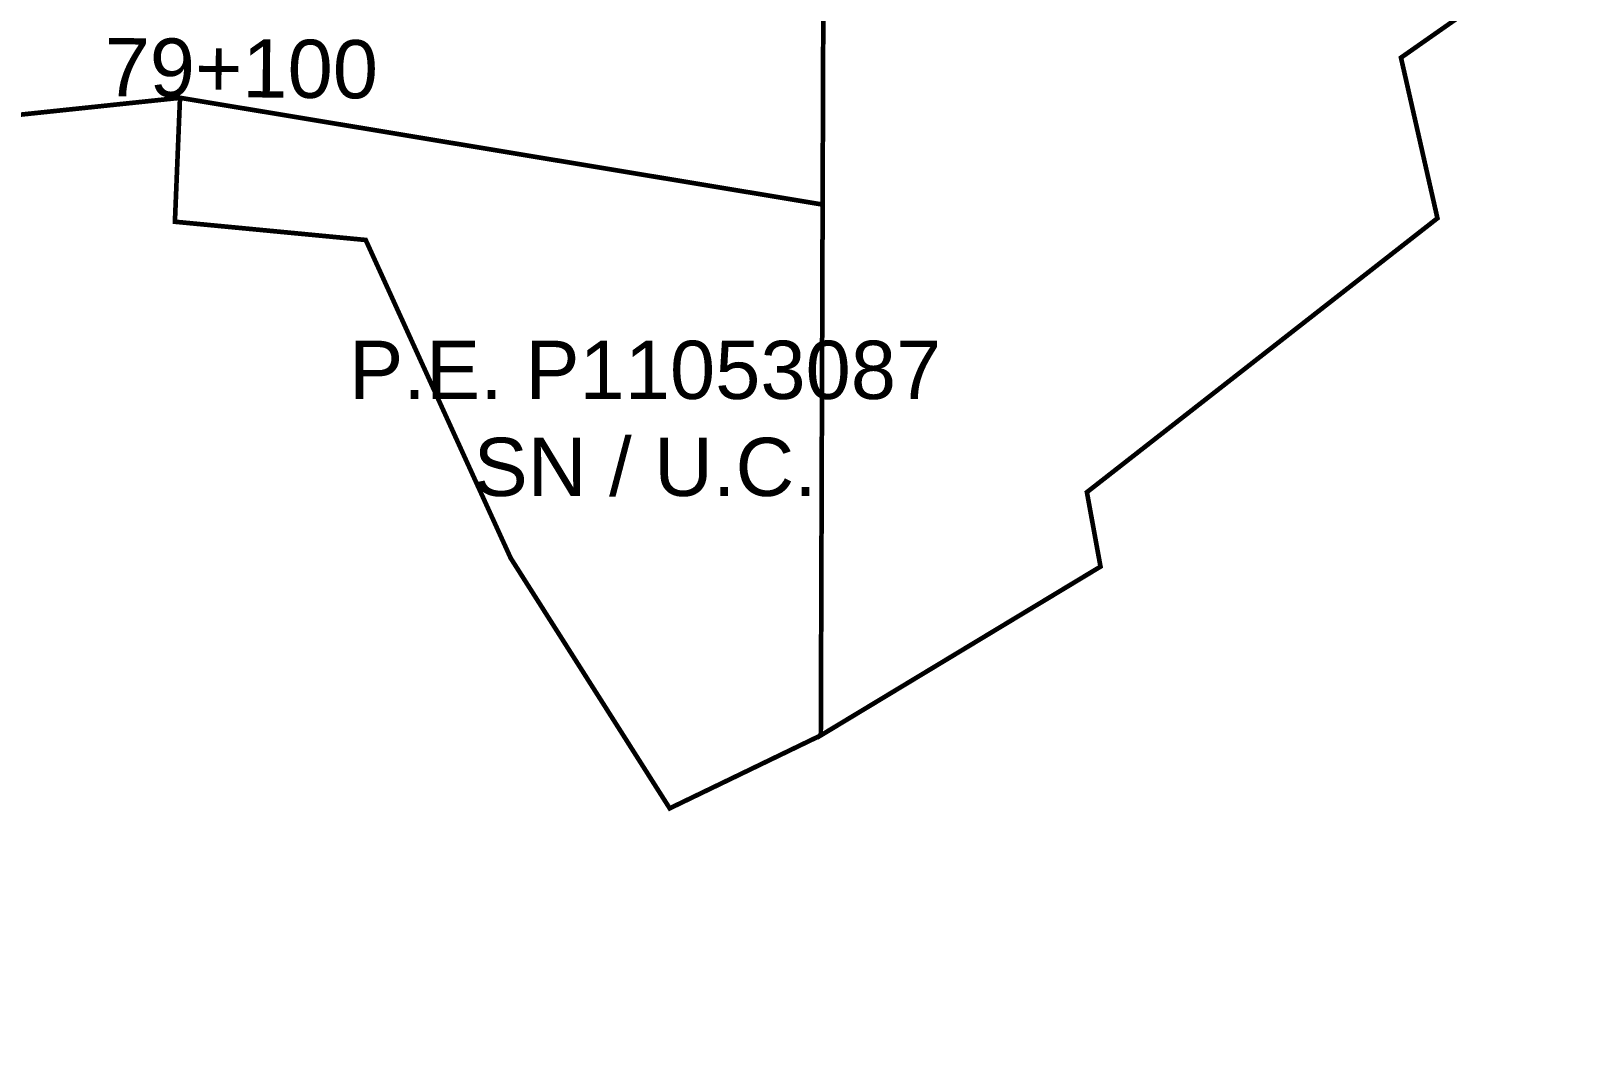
# Model space of a CAD drawing. Header units: metres. Extents: x 561401 to 594056, y 8460144 to 8508504.
# Drawn here: x 572186.1 to 572252.5, y 8461019.6 to 8461063.7 of the extents above; entities that cross this region are included whole.
import ezdxf
from ezdxf.enums import TextEntityAlignment as Align

# ---------------------------------------------------------------- set-up
doc = ezdxf.new("R2010")
doc.units = ezdxf.units.M
for name, color, linetype in [('1.1. PROGRESIVAS', 7, 'Continuous'), ('1.2. AFECTADOS BASE GRAFICA ESTATAL INSCRITO', 190, 'Continuous'), ('1.2. AFECTADOS BASE GRAFICA ESTATAL NO INSCRITO', 30, 'Continuous'), ('1.2. BASE GRAFICA SUNARP', 150, 'Continuous'), ('1.3 ETIQUETA P.E. Y U.C.', 1, 'Continuous')]:
    doc.layers.add(name, color=color, linetype=linetype)
doc.styles.add('Arial', font='arial.ttf', dxfattribs={"height": 1})

msp = doc.modelspace()

# ---------------------------------------------------------------- linework, layer by layer
at = {"layer": '1.2. AFECTADOS BASE GRAFICA ESTATAL INSCRITO', "color": 64, "linetype": 'Continuous', "lineweight": -3, "const_width": 0.2}
msp.add_lwpolyline([(572138.39, 8461018.5), (572145.389, 8461034.605), (572136.162, 8461050.756), (572161.681, 8461057.595), (572192.478, 8461060.843), (572196.331, 8461060.204), (572206.28, 8461058.551), (572213.022, 8461057.431), (572216.776, 8461056.808), (572220.082, 8461056.259), (572220.11, 8461064.266), (572191.85, 8461069.028), (572173.794, 8461066.837), (572182.302, 8461116.242), (572184.71, 8461117.687), (572231.085, 8461145.515), (572231.085, 8461145.515), (572236.089, 8461138.011), (572252.349, 8461149.483), (572231.563, 8461177.184), (572217.667, 8461181.831), (572243.322, 8461237.045)], dxfattribs=at)
at = {"layer": '1.2. AFECTADOS BASE GRAFICA ESTATAL NO INSCRITO', "color": 64, "linetype": 'Continuous', "lineweight": -3, "const_width": 0.2}
msp.add_lwpolyline([(572220.114, 8461065.513), (572220.005, 8461033.461), (572232.019, 8461040.709), (572231.435, 8461043.905), (572246.492, 8461055.671), (572244.926, 8461062.568), (572249.371, 8461065.68), (572246.615, 8461070.748), (572240.874, 8461068.043), (572230.667, 8461065.753), (572220.114, 8461065.513)], close=True, dxfattribs=at)
at = {"layer": '1.2. BASE GRAFICA SUNARP', "color": 64, "linetype": 'Continuous', "lineweight": -3, "const_width": 0.2}
msp.add_lwpolyline([(572220.082, 8461056.259), (572192.478, 8461060.843), (572192.26, 8461055.521), (572200.455, 8461054.738), (572206.683, 8461041.075), (572213.514, 8461030.327), (572220.005, 8461033.461), (572220.082, 8461056.259)], close=True, dxfattribs=at)

# ---------------------------------------------------------------- texts
at = {"layer": '1.1. PROGRESIVAS', "color": 0, "style": 'Arial'}
msp.add_text('79+100', height=2.5, rotation=359.49989, dxfattribs=at).set_placement((572195.11, 8461062.115), align=Align.MIDDLE_CENTER)
at = {"layer": '1.3 ETIQUETA P.E. Y U.C.', "color": 1, "insert": (572212.46, 8461047.058), "char_height": 2.5, "attachment_point": 5, "style": 'Arial'}
msp.add_mtext('P.E. P11053087\\PSN / U.C.', dxfattribs=at)

doc.saveas('drawing.dxf')
